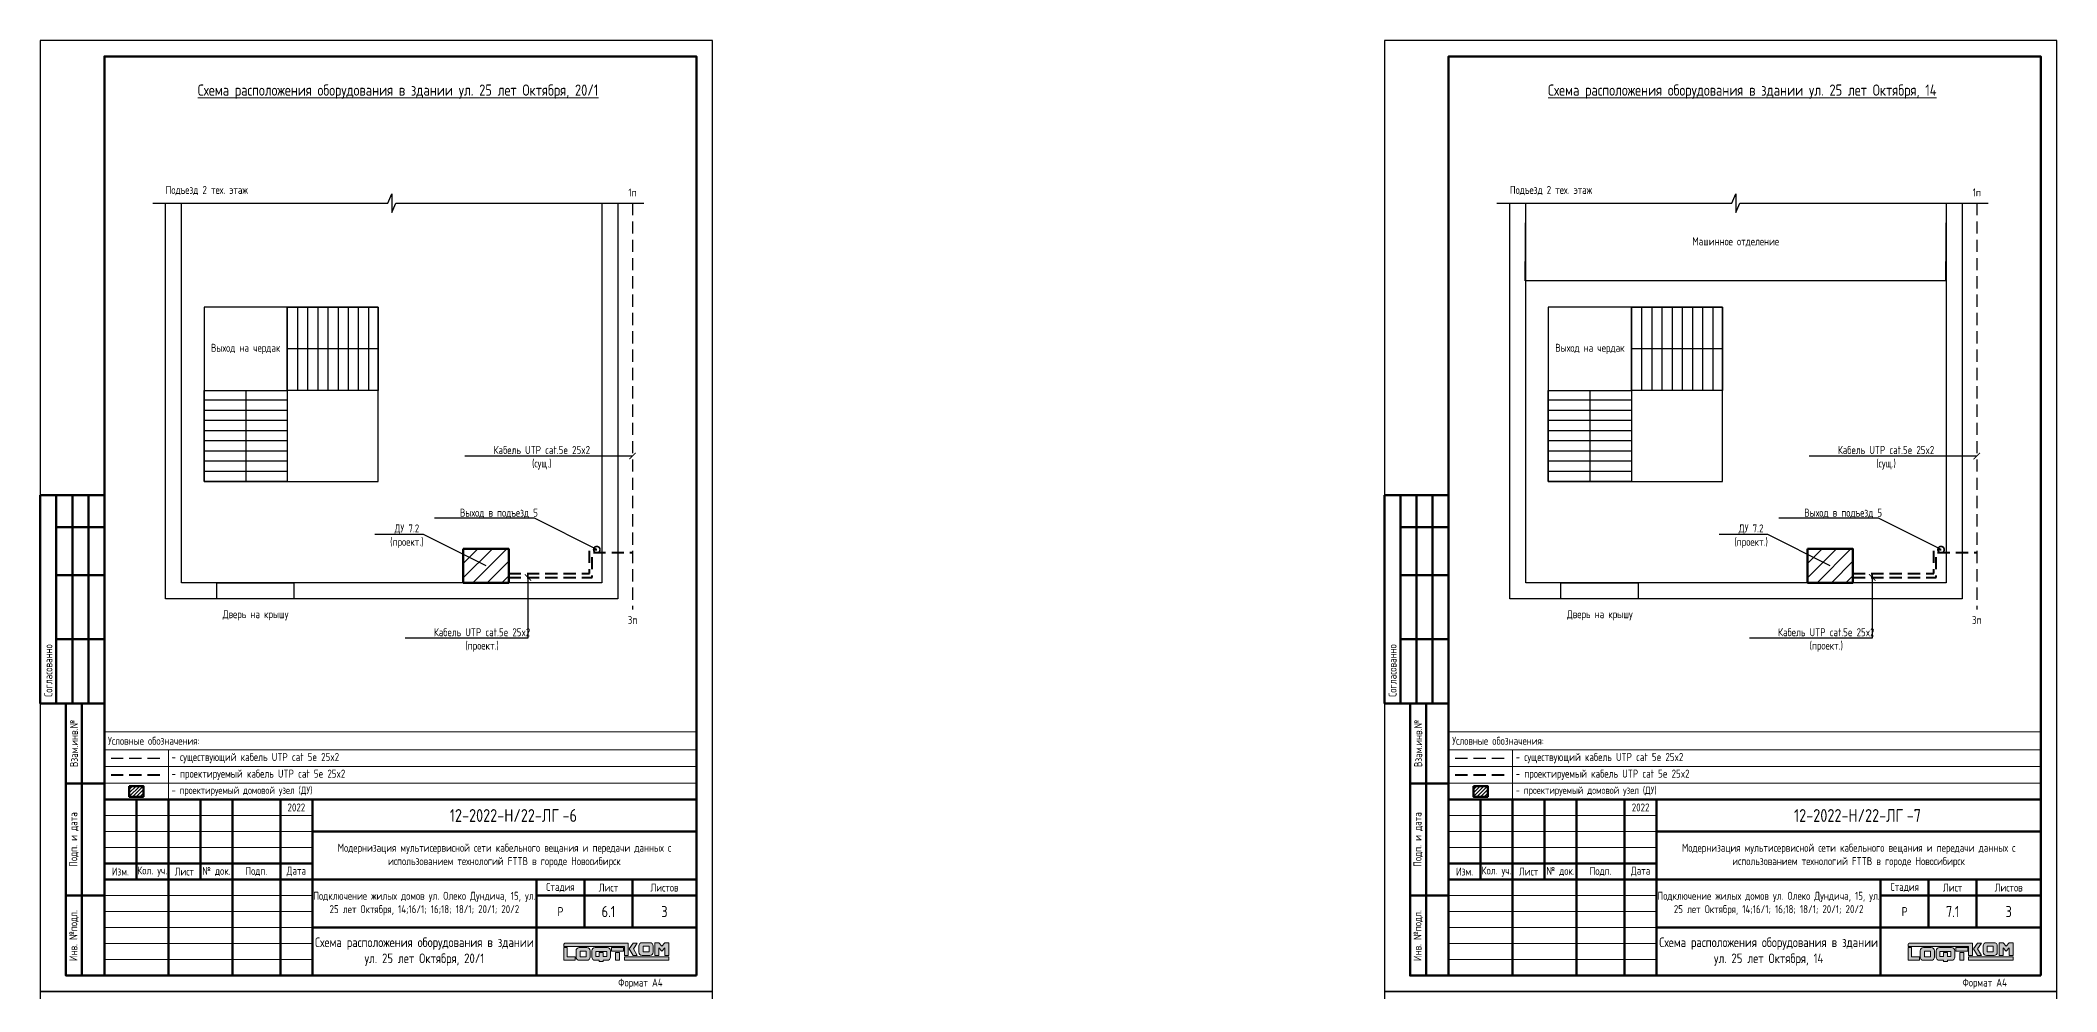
# Model space of a CAD drawing. Header units: millimetres. Extents: x -211 to 10565, y -2293 to 2244.
# Drawn here: x 2729 to 3359, y -517 to -220 of the extents above; entities that cross this region are included whole.
import ezdxf
from ezdxf import colors
from ezdxf.entities.mleader import LeaderData, LeaderLine
from ezdxf.math import Vec2, Vec3

# ---------------------------------------------------------------- set-up
doc = ezdxf.new("R2010")
doc.units = ezdxf.units.MM
doc.linetypes.add('штриховая', pattern=[19.05, 12.7, -6.35])
doc.layers.add('(034) Оформление_0', color=7, linetype='Continuous', lineweight=9)
doc.layers.add('Домофония схемы', color=7, linetype='Continuous', lineweight=40)
doc.layers.add('_Проектируемое оборудование_кабели', color=7, linetype='Continuous', lineweight=50, true_color=0x000000)
for name, color, linetype in [('_Существующее оборудование_кабели', 7, 'Continuous'), ('Выноски и подписи', 7, 'Continuous'), ('Планы', 7, 'Continuous')]:
    doc.layers.add(name, color=color, linetype=linetype)
doc.layers.add('ВЭ', color=7, linetype='Continuous', plot=False)
doc.styles.get("Standard").update_dxf_attribs({"font": 'gost.TTF'})

# ---------------------------------------------------------------- blocks, each defined once
blk = doc.blocks.new('*T447')
at = {"layer": '(034) Оформление_0', "lineweight": 60, "transparency": 16777216}
for p, q in [((0, 0), (185, 0)), ((0, 0), (0, -55)), ((10, 0), (10, -25)), ((20, 0), (20, -55)), ((30, 0), (30, -25)), ((40, 0), (40, -55)), ((55, 0), (55, -55)), ((65, 0), (65, -55)), ((185, 0), (185, -55)), ((65, -10), (185, -10)), ((0, -20), (65, -20)), ((0, -25), (185, -25)), ((135, -25), (135, -55)), ((150, -25), (150, -40)), ((165, -25), (165, -40)), ((135, -30), (185, -30)), ((65, -40), (185, -40)), ((0, -55), (185, -55))]:
    blk.add_line(p, q, dxfattribs=at)
at = {"layer": '(034) Оформление_0', "transparency": 16777216}
for p, q in [((0, -5), (65, -5)), ((0, -10), (65, -10)), ((0, -15), (65, -15)), ((0, -30), (65, -30)), ((0, -35), (65, -35)), ((0, -40), (65, -40)), ((0, -45), (65, -45)), ((0, -50), (65, -50))]:
    blk.add_line(p, q, dxfattribs=at)
at = {"layer": '(034) Оформление_0', "color": 0, "lineweight": 60, "transparency": 16777216, "attachment_point": 5}
for s, insert, char_height, width in [('2022', (60, -2.5), 2.5, 10), ('{\\fGOST|b0|i0|c0;12-2022-Н/22-ЛГ', (125, -5), 4, 120), ('{\\fGOST|b0|i0|c0;Модернизация мультисервисной сети кабельного вещания и передачи данных с использованием технологий FTTB в городе Новосибирск', (125, -17.5), 2.5, 120), ('Изм.', (5, -22.5), 2.5, 10), ('Кол. уч.', (15, -22.5), 2.5, 10), ('Лист', (25, -22.5), 2.5, 10), ('№ док.', (35, -22.5), 2.5, 10), ('Подп.', (47.5, -22.5), 2.5, 15), ('Дата', (60, -22.5), 2.5, 10), ('{\\fGOST|b0|i0|c0;Подключение жилых домов ул. Олеко Дундича, 15, ул. 25 лет Октября, 14;16/1; 16;18; 18/1; 20/1; 20/2', (100, -32.5), 2.5, 70), ('Стадия', (142.5, -27.5), 2.5, 15), ('Лист', (157.5, -27.5), 2.5, 15), ('Листов', (175, -27.5), 2.5, 20), ('Р', (142.5, -35), 2.82, 15), ('{\\fGOST|b0|i0|c0;', (160, -47.5), 3, 50)]:
    blk.add_mtext(s, dxfattribs=dict(at, insert=insert, char_height=char_height, width=width))
blk = doc.blocks.new('*U446')
at = {"layer": '(034) Оформление_0'}
h = blk.add_hatch(color=256, dxfattribs=at)
h.dxf.hatch_style = 1
edge = h.paths.add_edge_path()
edge.add_arc((-16.96, 7.3), 1, 180, 270, ccw=False)
edge.add_line((-17.96, 7.3), (-17.96, 9.28))
edge.add_arc((-16.96, 9.28), 1, 90, 180, ccw=False)
edge.add_line((-16.96, 10.28), (-14.55, 10.28))
edge.add_arc((-14.55, 9.28), 1, 0, 90, ccw=False)
edge.add_line((-13.55, 9.28), (-13.55, 7.3))
edge.add_arc((-14.55, 7.3), 1, -90, 0, ccw=False)
edge.add_line((-14.55, 6.3), (-16.96, 6.3))
edge = h.paths.add_edge_path()
edge.add_line((-30.35, 4.79), (-31.65, 4.79))
edge.add_arc((-31.65, 5.79), 1, 180, 270, ccw=False)
edge.add_line((-32.65, 5.79), (-32.65, 7.76))
edge.add_arc((-31.65, 7.76), 1, 90, 180, ccw=False)
edge.add_line((-31.65, 8.76), (-27.84, 8.76))
edge.add_arc((-27.84, 7.76), 1, 0, 90, ccw=False)
edge.add_line((-26.84, 7.76), (-26.84, 5.79))
edge.add_arc((-27.84, 5.79), 1, 270, 360, ccw=False)
edge.add_line((-27.84, 4.79), (-29.13, 4.79))
edge.add_line((-29.13, 4.79), (-29.13, 4.46))
edge.add_line((-29.13, 4.46), (-30.35, 4.46))
edge.add_line((-30.35, 4.46), (-30.35, 4.79))
edge = h.paths.add_edge_path()
edge.add_arc((-36.61, 5.79), 1, 180, 270, ccw=False)
edge.add_line((-37.61, 5.79), (-37.61, 7.76))
edge.add_arc((-36.61, 7.76), 1, 90, 180, ccw=False)
edge.add_line((-36.61, 8.76), (-34.2, 8.76))
edge.add_arc((-34.2, 7.76), 1, 0, 90, ccw=False)
edge.add_line((-33.2, 7.76), (-33.2, 5.79))
edge.add_arc((-34.2, 5.79), 1, -90, 0, ccw=False)
edge.add_line((-34.2, 4.79), (-36.61, 4.79))
h.paths.add_polyline_path([(-12.99, 6.29), (-11.77, 6.29), (-11.77, 8.73), (-10.81, 7.61), (-9.85, 8.73), (-9.85, 6.29), (-8.63, 6.29), (-8.63, 10.28), (-9.86, 10.28), (-10.81, 9.16), (-11.76, 10.28), (-12.99, 10.28)])
h.paths.add_polyline_path([(-22.53, 5.91), (-8.58, 5.91), (-8.58, 4.79), (-22.53, 4.79)])
h.paths.add_polyline_path([(-16.69, 7.39), (-14.82, 7.39), (-14.82, 9.19), (-16.69, 9.19)], flags=16)
h.paths.add_polyline_path([(-18.51, 10.18), (-19.71, 8.39), (-18.51, 6.3), (-19.78, 6.3), (-20.98, 8.39), (-19.78, 10.18)])
h.paths.add_polyline_path([(-25.24, 7.22), (-24.02, 7.22), (-24.02, 4.79), (-25.24, 4.79)])
h.paths.add_polyline_path([(-26.5, 8.76), (-22.76, 8.76), (-22.76, 7.65), (-26.5, 7.65)], flags=17)
h.paths.add_polyline_path([(-29.13, 5.97), (-28.02, 5.97), (-28.02, 7.58), (-31.47, 7.58), (-31.47, 5.97), (-30.35, 5.97), (-30.35, 7.22), (-29.13, 7.22)], flags=16)
h.paths.add_polyline_path([(-36.34, 5.87), (-34.47, 5.87), (-34.47, 7.68), (-36.34, 7.68)], flags=16)
h.paths.add_polyline_path([(-40.34, 8.76), (-40.34, 5.84), (-37.9, 5.84), (-37.9, 4.79), (-41.42, 4.79), (-41.42, 8.76)])
edge = h.paths.add_edge_path()
edge.add_line((-22.53, 9.12), (-41.42, 9.12))
edge.add_line((-41.42, 9.12), (-41.42, 9.65))
edge.add_arc((-40.92, 9.65), 0.5, 90, 180, ccw=False)
edge.add_line((-40.92, 10.15), (-21.29, 10.15))
edge.add_line((-21.29, 10.15), (-21.29, 6.3))
edge.add_line((-21.29, 6.3), (-22.53, 6.3))
edge.add_line((-22.53, 6.3), (-22.53, 9.12))
for points in [[(-22.53, 9.12), (-41.42, 9.12), (-41.42, 9.65, -0.414214), (-40.92, 10.15), (-21.29, 10.15)], [(-36.61, 4.79, -0.414214), (-37.61, 5.79), (-37.61, 7.76, -0.414214), (-36.61, 8.76), (-34.2, 8.76, -0.414214), (-33.2, 7.76), (-33.2, 5.79, -0.414214), (-34.2, 4.79), (-36.61, 4.79)], [(-16.96, 6.3, -0.414214), (-17.96, 7.3), (-17.96, 9.28, -0.414214), (-16.96, 10.28), (-14.55, 10.28, -0.414214), (-13.55, 9.28), (-13.55, 7.3, -0.414214), (-14.55, 6.3), (-16.96, 6.3)]]:
    blk.add_lwpolyline(points, format="xyb", dxfattribs=at)
for points in [[(-40.34, 8.76), (-40.34, 5.84), (-37.9, 5.84), (-37.9, 4.79), (-41.42, 4.79), (-41.42, 8.76), (-40.34, 8.76)], [(-21.29, 10.15), (-21.29, 6.3), (-22.53, 6.3), (-22.53, 9.12)]]:
    blk.add_lwpolyline(points, dxfattribs=at)
for points in [[(-36.34, 5.87), (-34.47, 5.87), (-34.47, 7.68), (-36.34, 7.68)], [(-29.13, 5.97), (-28.02, 5.97), (-28.02, 7.58), (-31.47, 7.58), (-31.47, 5.97), (-30.35, 5.97), (-30.35, 7.22), (-29.13, 7.22)], [(-26.5, 8.76), (-22.76, 8.76), (-22.76, 7.65), (-26.5, 7.65)], [(-25.24, 7.22), (-24.02, 7.22), (-24.02, 4.79), (-25.24, 4.79)], [(-18.51, 10.18), (-19.71, 8.39), (-18.51, 6.3), (-19.78, 6.3), (-20.98, 8.39), (-19.78, 10.18)], [(-16.69, 7.39), (-14.82, 7.39), (-14.82, 9.19), (-16.69, 9.19)], [(-12.99, 6.29), (-11.77, 6.29), (-11.77, 8.73), (-10.81, 7.61), (-9.85, 8.73), (-9.85, 6.29), (-8.63, 6.29), (-8.63, 10.28), (-9.86, 10.28), (-10.81, 9.16), (-11.76, 10.28), (-12.99, 10.28)], [(-22.53, 5.91), (-8.58, 5.91), (-8.58, 4.79), (-22.53, 4.79)]]:
    blk.add_lwpolyline(points, close=True, dxfattribs=at)
blk.add_lwpolyline([(-30.35, 4.79), (-31.65, 4.79, -0.414214), (-32.65, 5.79), (-32.65, 7.76, -0.414214), (-31.65, 8.76), (-27.84, 8.76, -0.414214), (-26.84, 7.76), (-26.84, 5.79, -0.414214), (-27.84, 4.79), (-29.13, 4.79), (-29.13, 4.46), (-30.35, 4.46)], format="xyb", close=True, dxfattribs=at)
blk.add_blockref('*T447', (-185, 55))
blk = doc.blocks.new('*T392')
at = {"layer": '(034) Оформление_0', "color": 0, "lineweight": 50, "transparency": 16777216}
for p, q in [((0, 0), (0, 65)), ((0, 65), (20, 65)), ((5, 0), (5, 65)), ((10, 0), (10, 65)), ((15, 0), (15, 65)), ((20, 0), (20, 65)), ((5, 55), (20, 55)), ((5, 40), (20, 40)), ((5, 20), (20, 20)), ((0, 0), (20, 0))]:
    blk.add_line(p, q, dxfattribs=at)
at = {"layer": '(034) Оформление_0', "color": 0, "transparency": 16777216, "insert": (2.5, 2), "char_height": 2.5, "width": 61, "attachment_point": 4, "rotation": 90}
blk.add_mtext('Согласованно', dxfattribs=at)
blk = doc.blocks.new('*U391')
at = {"layer": '(034) Оформление_0', "lineweight": 60}
for p, q in [((20, 90), (8, 90)), ((13, 5), (13, 90)), ((20, 65), (8, 65)), ((20, 30), (8, 30))]:
    blk.add_line(p, q, dxfattribs=at)
at = {"layer": '(034) Оформление_0'}
blk.add_lwpolyline([(210, 297), (0, 297), (0, 0), (210, 0)], close=True, dxfattribs=at)
at = {"layer": '(034) Оформление_0', "lineweight": 60}
for points in [[(205, 5), (205, 292), (20, 292), (20, 5)], [(20, 90), (8, 90), (8, 5), (20, 5)]]:
    blk.add_lwpolyline(points, close=True, dxfattribs=at)
for name, p in [('*T392', (0, 90)), ('*U446', (205, 5))]:
    blk.add_blockref(name, p)
at = {"layer": '(034) Оформление_0', "char_height": 2.5, "attachment_point": 5, "rotation": 90}
for s, insert, width in [('Взам.инв.№', (10.5, 77.5), 25), ('Подп. и дата', (10.5, 47.5), 35), ('Инв. №подл.', (10.5, 17.5), 25)]:
    blk.add_mtext(s, dxfattribs=dict(at, insert=insert, width=width))
at = {"insert": (187.5, 2.5), "char_height": 2.5, "width": 35, "attachment_point": 5}
blk.add_mtext('Формат А4', dxfattribs=at)
blk = doc.blocks.new('_None')
blk = doc.blocks.new('_ArchTick')
at = {"color": 0, "const_width": 0.15}
blk.add_lwpolyline([(-0.5, -0.5), (0.5, 0.5)], dxfattribs=at)
blk = doc.blocks.new('*T325')
at = {"layer": '(034) Оформление_0', "lineweight": 60, "transparency": 16777216}
for p, q in [((0, 0), (185, 0)), ((0, 0), (0, -15)), ((7, 0), (7, -15)), ((17, 0), (17, -15)), ((40, 0), (40, -15)), ((55, 0), (55, -15)), ((65, 0), (65, -15)), ((175, 0), (175, -15)), ((185, 0), (185, -15)), ((175, -5), (185, -5)), ((0, -10), (65, -10)), ((0, -15), (185, -15))]:
    blk.add_line(p, q, dxfattribs=at)
at = {"layer": '(034) Оформление_0', "transparency": 16777216}
blk.add_line((0, -5), (65, -5), dxfattribs=at)
at = {"layer": '(034) Оформление_0', "color": 0, "lineweight": 60, "transparency": 16777216, "attachment_point": 5}
for s, insert, char_height, width in [('{\\fGOST|b0|i0|c0;12-2022-Н/22-ЛГ', (120, -7.5), 4, 110), ('Лист', (180, -2.5), 2.5, 10), ('Изм.', (3.5, -12.5), 2.5, 7), ('Лист', (12, -12.5), 2.5, 10), ('№ докум.', (28.5, -12.5), 2.5, 21), ('Подп.', (47.5, -12.5), 2.5, 15), ('Дата', (60, -12.5), 2.5, 10)]:
    blk.add_mtext(s, dxfattribs=dict(at, insert=insert, char_height=char_height, width=width))
blk = doc.blocks.new('*U324')
blk.add_blockref('*T325', (-185, 15))
blk = doc.blocks.new('*T387')
at = {"layer": '(034) Оформление_0', "color": 0, "lineweight": 60, "transparency": 16777216}
for p, q in [((0, 0), (0, 85)), ((0, 85), (12, 85)), ((5, 0), (5, 85)), ((12, 0), (12, 85)), ((0, 60), (12, 60)), ((0, 25), (12, 25)), ((0, 0), (12, 0))]:
    blk.add_line(p, q, dxfattribs=at)
at = {"layer": '(034) Оформление_0', "color": 0, "transparency": 16777216, "char_height": 2.5, "attachment_point": 5, "rotation": 90}
for s, insert, width in [('{\\C256;Взам.инв.№\\P}', (2.5, 72.5), 25), ('{\\C256;Подп. и дата\\P}', (2.5, 42.5), 35), ('{\\C256;Инв. №подл.\\P}', (2.5, 12.5), 25)]:
    blk.add_mtext(s, dxfattribs=dict(at, insert=insert, width=width))
blk = doc.blocks.new('*U386')
at = {"layer": '(034) Оформление_0'}
blk.add_lwpolyline([(210, 297), (0, 297), (0, 0), (210, 0)], close=True, dxfattribs=at)
at = {"layer": '(034) Оформление_0', "lineweight": 60}
blk.add_lwpolyline([(205, 5), (205, 292), (20, 292), (20, 5)], close=True, dxfattribs=at)
for name, p in [('*T387', (8, 5)), ('*U324', (205, 5))]:
    blk.add_blockref(name, p)
at = {"insert": (187.5, 2.5), "char_height": 2.5, "width": 35, "attachment_point": 5}
blk.add_mtext('Формат А4', dxfattribs=at)
blk = doc.blocks.new('_DotSmall')
at = {"color": 0, "linetype": 'ByBlock', "const_width": 0.5}
blk.add_lwpolyline([(-0.0625, 0, 1), (0.0625, 0, 1)], format="xyb", close=True, dxfattribs=at)
blk = doc.blocks.new('*T401')
at = {"layer": 'Defpoints', "color": 8, "linetype": 'ByBlock', "lineweight": 0, "transparency": 16777216}
for p, q in [((0, 0), (185, 0)), ((0, 0), (0, -21.09)), ((185, 0), (185, -21.09)), ((0, -5.59), (185, -5.59)), ((20, -5.59), (20, -21.09)), ((0, -10.78), (185, -10.78)), ((0, -15.97), (185, -15.97)), ((0, -21.09), (185, -21.09))]:
    blk.add_line(p, q, dxfattribs=at)
at = {"color": 0, "transparency": 16777216, "attachment_point": 4}
for s, insert, char_height, width in [('{\\C256;Условные обозначения:}', (1.13, -2.79), 2.5, 182.7483), ('- существующий кабель {\\C256;UTP cat 5e 25x2}', (20.98, -8.18), 2.5074, 163.0306), ('- проектируемый кабель {\\C256;UTP cat 5e 25x2}', (20.98, -13.38), 2.5074, 163.0306), ('{\\C256;- проектируемый домовой узел (ДУ)}', (21, -18.53), 2.3, 163)]:
    blk.add_mtext(s, dxfattribs=dict(at, insert=insert, char_height=char_height, width=width))
blk = doc.blocks.new('*T404')
at = {"layer": 'Defpoints', "color": 8, "linetype": 'ByBlock', "lineweight": 0, "transparency": 16777216}
for p, q in [((0, 0), (185, 0)), ((0, 0), (0, -21.09)), ((185, 0), (185, -21.09)), ((0, -5.59), (185, -5.59)), ((20, -5.59), (20, -21.09)), ((0, -10.78), (185, -10.78)), ((0, -15.97), (185, -15.97)), ((0, -21.09), (185, -21.09))]:
    blk.add_line(p, q, dxfattribs=at)
at = {"color": 0, "transparency": 16777216, "attachment_point": 4}
for s, insert, char_height, width in [('{\\C256;Условные обозначения:}', (1.13, -2.79), 2.5, 182.7483), ('- существующий кабель {\\C256;UTP cat 5e 25x2}', (20.98, -8.18), 2.5074, 163.0306), ('- проектируемый кабель {\\C256;UTP cat 5e 25x2}', (20.98, -13.38), 2.5074, 163.0306), ('{\\C256;- проектируемый домовой узел (ДУ)}', (21, -18.53), 2.3, 163)]:
    blk.add_mtext(s, dxfattribs=dict(at, insert=insert, char_height=char_height, width=width))

msp = doc.modelspace()

# ---------------------------------------------------------------- hatches: boundary and pattern name
h = msp.add_hatch()
h.set_pattern_fill('ANSI31', color=256, angle=45)
h.set_pattern_definition([(90, (3101.788, 2668.284), (-3.175, 8e-16), [])])
h.paths.add_polyline_path([(2834.84, -303.24), (2834.84, -329.24), (2806.44, -329.24), (2806.44, -303.24)])
h = msp.add_hatch()
h.set_pattern_fill('ANSI31', color=256, angle=45)
h.set_pattern_definition([(90, (3521.788, 2668.284), (-3.175, 8e-16), [])])
h.paths.add_polyline_path([(3254.84, -303.24), (3254.84, -329.24), (3226.44, -329.24), (3226.44, -303.24)])
h = msp.add_hatch()
h.set_pattern_fill('ANSI31', color=256, angle=135)
h.set_pattern_definition([(180, (-191.0828, -62.2922), (-2e-16, -3.175), [])])
h.paths.add_polyline_path([(2780.44, -329.24), (2806.44, -329.24), (2806.44, -357.64), (2780.44, -357.64)])
h = msp.add_hatch()
h.set_pattern_fill('ANSI31', color=256, angle=135)
h.set_pattern_definition([(180, (228.9172, -62.2922), (-2e-16, -3.175), [])])
h.paths.add_polyline_path([(3200.44, -329.24), (3226.44, -329.24), (3226.44, -357.64), (3200.44, -357.64)])
h = msp.add_hatch()
h.set_pattern_fill('ANSI31', color=256)
h.set_pattern_definition([(45, (0, -83.6558), (-2.245064, 2.245064), [])])
h.paths.add_polyline_path([(2861.44, -378.68), (2875.63, -378.68), (2875.63, -389.24), (2861.44, -389.24)])
h = msp.add_hatch()
h.set_pattern_fill('ANSI31', color=256)
h.set_pattern_definition([(45, (420, -83.6558), (-2.245064, 2.245064), [])])
h.paths.add_polyline_path([(3281.44, -378.68), (3295.63, -378.68), (3295.63, -389.24), (3281.44, -389.24)])
h = msp.add_hatch()
h.set_pattern_fill('ANSI31', color=256, scale=0.25)
h.set_pattern_definition([(45, (1379.6395, -228.1784), (-0.561266, 0.561266), [])])
h.paths.add_polyline_path([(2757.04, -452.72), (2761.51, -452.72), (2761.51, -456.05), (2757.04, -456.05)])
h = msp.add_hatch()
h.set_pattern_fill('ANSI31', color=256, scale=0.25)
h.set_pattern_definition([(45, (1799.6395, -228.1784), (-0.561266, 0.561266), [])])
h.paths.add_polyline_path([(3177.04, -452.72), (3181.51, -452.72), (3181.51, -456.05), (3177.04, -456.05)])

# ---------------------------------------------------------------- linework, layer by layer
for points in [[(2909.75, -270.72), (2909.75, -394.24), (2768.4, -394.24), (2768.4, -270.72)], [(2904.75, -270.72), (2904.75, -389.24), (2773.4, -389.24), (2773.4, -270.72)], [(3329.75, -270.72), (3329.75, -394.24), (3188.4, -394.24), (3188.4, -270.72)], [(3324.75, -270.72), (3324.59, -295.02), (3193.24, -295.02), (3193.4, -270.72)], [(3324.75, -270.72), (3324.75, -389.24), (3193.4, -389.24), (3193.4, -270.72)], [(2834.84, -316.24), (2806.44, -316.24)], [(3254.84, -316.24), (3226.44, -316.24)], [(2793.44, -329.24), (2793.44, -357.64)], [(3213.44, -329.24), (3213.44, -357.64)]]:
    msp.add_lwpolyline(points)
for points in [[(2780.44, -357.64), (2834.84, -357.64), (2834.84, -303.24), (2780.44, -303.24)], [(2834.84, -303.24), (2834.84, -329.24), (2806.44, -329.24), (2806.44, -303.24)], [(3200.44, -357.64), (3254.84, -357.64), (3254.84, -303.24), (3200.44, -303.24)], [(3254.84, -303.24), (3254.84, -329.24), (3226.44, -329.24), (3226.44, -303.24)], [(2780.44, -329.24), (2806.44, -329.24), (2806.44, -357.64), (2780.44, -357.64)], [(3200.44, -329.24), (3226.44, -329.24), (3226.44, -357.64), (3200.44, -357.64)], [(2784.39, -389.24), (2808.51, -389.24), (2808.51, -394.24), (2784.39, -394.24)], [(3204.39, -389.24), (3228.51, -389.24), (3228.51, -394.24), (3204.39, -394.24)]]:
    msp.add_lwpolyline(points, close=True)
at = {"layer": '_Проектируемое оборудование_кабели'}
for points in [[(2861.44, -378.68), (2875.63, -378.68), (2875.63, -389.24), (2861.44, -389.24)], [(3281.44, -378.68), (3295.63, -378.68), (3295.63, -389.24), (3281.44, -389.24)], [(2757.04, -452.72), (2761.51, -452.72), (2761.51, -456.05), (2757.04, -456.05)], [(3177.04, -452.72), (3181.51, -452.72), (3181.51, -456.05), (3177.04, -456.05)]]:
    msp.add_lwpolyline(points, close=True, dxfattribs=at)
at = {"layer": '_Существующее оборудование_кабели', "linetype": 'штриховая', "ltscale": 0.3, "flags": 128}
for points in [[(2751.37, -443.99), (2767.19, -443.99)], [(3171.37, -443.99), (3187.19, -443.99)]]:
    msp.add_lwpolyline(points, dxfattribs=at)
at = {"layer": 'ВЭ'}
for points in [[(2729.28, -516.91), (2939.28, -516.91), (2939.28, -219.91), (2729.28, -219.91)], [(3149.28, -516.91), (3359.28, -516.91), (3359.28, -219.91), (3149.28, -219.91)], [(2729.28, -813.91), (2939.28, -813.91), (2939.28, -516.91), (2729.28, -516.91)], [(3149.28, -813.91), (3359.28, -813.91), (3359.28, -516.91), (3149.28, -516.91)]]:
    msp.add_lwpolyline(points, close=True, dxfattribs=at)
at = {"layer": 'Домофония схемы', "color": 5, "linetype": 'штриховая', "ltscale": 0.3, "flags": 128}
for points in [[(2875.63, -386.35), (2900.91, -386.35), (2900.91, -378.91), (2903.15, -378.91)], [(2875.63, -387.61), (2901.65, -387.61), (2901.65, -379.78), (2914.3, -379.78)], [(3295.63, -386.35), (3320.91, -386.35), (3320.91, -378.91), (3323.15, -378.91)], [(3295.63, -387.61), (3321.65, -387.61), (3321.65, -379.78), (3334.3, -379.78)], [(2751.37, -449.19), (2767.19, -449.19)], [(3171.37, -449.19), (3187.19, -449.19)]]:
    msp.add_lwpolyline(points, dxfattribs=at)
at = {"layer": 'Планы'}
for points in [[(2764.39, -270.72), (2837.82, -270.72), (2839.08, -267.8), (2839.08, -270.72), (2839.08, -273.65), (2840.33, -270.72), (2917.89, -270.72)], [(3184.39, -270.72), (3257.82, -270.72), (3259.08, -267.8), (3259.08, -270.72), (3259.08, -273.65), (3260.33, -270.72), (3337.89, -270.72)]]:
    msp.add_lwpolyline(points, dxfattribs=at)

# ---------------------------------------------------------------- block references
for name, p in [('*U391', (2729.28, -516.91)), ('*U391', (3149.28, -516.91)), ('*T401', (2749.28, -435.81)), ('*T404', (3169.28, -435.81)), ('*U386', (2729.28, -813.91)), ('*U386', (3149.28, -813.91))]:
    msp.add_blockref(name, p)

# ---------------------------------------------------------------- texts
at = {"layer": '(034) Оформление_0', "attachment_point": 5}
for s, insert, char_height in [('{\\LСхема расположения оборудования в здании ул. 25 лет Октября, 20/1}', (2841.05, -235.91), 3.5), ('{\\LСхема расположения оборудования в здании ул. 25 лет Октября, 14}', (3261.05, -235.91), 3.5), ('Подъезд 2 тех. этаж', (2781.27, -266.8), 2.5), ('1п', (2914.3, -267.4), 2.5), ('Подъезд 2 тех. этаж', (3201.27, -266.8), 2.5), ('1п', (3334.3, -267.4), 2.5), ('Машинное отделение', (3259, -282.87), 2.5), ('Дверь на крышу', (2796.53, -399.4), 2.5), ('3п', (2914.3, -400.88), 2.5), ('Дверь на крышу', (3216.53, -399.4), 2.5), ('3п', (3334.3, -400.88), 2.5)]:
    msp.add_mtext(s, dxfattribs=dict(at, insert=insert, char_height=char_height))
at = {"layer": '(034) Оформление_0'}
for s, insert, char_height, width, attachment_point in [('Выход на чердак', (2793.44, -316.24), 2.5, 26, 5), ('Выход на чердак', (3213.44, -316.24), 2.5, 26, 5), ('-6', (2892.43, -461.91), 4, 42.636, 4), ('-7', (3312.43, -461.91), 4, 42.636, 4), ('6.1', (2906.78, -491.91), 3.5, 15, 5), ('3', (2924.28, -491.91), 3.5, 20, 5), ('7.1', (3326.78, -491.91), 3.5, 15, 5), ('3', (3344.28, -491.91), 3.5, 20, 5), ('Схема расположения оборудования в здании ул. 25 лет Октября, 20/1', (2849.28, -504.41), 3, 70, 5), ('Схема расположения оборудования в здании ул. 25 лет Октября, 14', (3269.28, -504.41), 3, 70, 5)]:
    msp.add_mtext(s, dxfattribs=dict(at, insert=insert, char_height=char_height, width=width, attachment_point=attachment_point))

# ---------------------------------------------------------------- leaders
at = {"layer": 'Выноски и подписи'}
ml = msp.add_multileader_mtext('Standard', dxfattribs=at)
ml.set_content('ДУ 7.2\\P(проект.)', color=256)
ml.set_leader_properties()
ml.set_arrow_properties(name='NONE')
ml.build(insert=Vec2(0, 0))
ml.multileader.update_dxf_attribs({"text_left_attachment_type": 6, "text_right_attachment_type": 6, "dogleg_length": 0, "arrow_head_size": 0.18})
ctx = ml.context
ctx.base_point, ctx.char_height, ctx.arrow_head_size, ctx.landing_gap_size, ctx.plane_origin = Vec3(2838.6, -374.17), 2.5, 0.18, 0, Vec3(2821.22, -364.03)
ctx.left_attachment, ctx.right_attachment, ctx.text_align_type = 6, 6, 1
notes = []
notes.append((ctx, [(1, (1, 1, 0), (2849.02, -374.17), (-1, 0), 0, [(0, [(2868.53, -383.96)], 0, [])])]))
ctx.mtext.insert, ctx.mtext.defined_height, ctx.mtext.alignment, ctx.mtext.flow_direction = Vec3(2843.81, -371.04), 11.09, 2, 5
ml = msp.add_multileader_mtext('Standard', dxfattribs=at)
ml.set_content('ДУ 7.2\\P(проект.)', color=256)
ml.set_leader_properties()
ml.set_arrow_properties(name='NONE')
ml.build(insert=Vec2(0, 0))
ml.multileader.update_dxf_attribs({"text_left_attachment_type": 6, "text_right_attachment_type": 6, "dogleg_length": 0, "arrow_head_size": 0.18})
ctx = ml.context
ctx.base_point, ctx.char_height, ctx.arrow_head_size, ctx.landing_gap_size, ctx.plane_origin = Vec3(3258.6, -374.17), 2.5, 0.18, 0, Vec3(3241.22, -364.03)
ctx.left_attachment, ctx.right_attachment, ctx.text_align_type = 6, 6, 1
notes.append((ctx, [(1, (1, 1, 0), (3269.02, -374.17), (-1, 0), 0, [(0, [(3288.53, -383.96)], 0, [])])]))
ctx.mtext.insert, ctx.mtext.defined_height, ctx.mtext.alignment, ctx.mtext.flow_direction = Vec3(3263.81, -371.04), 11.09, 2, 5
for ctx, leaders in notes:
    for number, flags, end, landing, length, lines in leaders:
        leader = LeaderData()
        leader.index, (leader.has_last_leader_line, leader.has_dogleg_vector, leader.attachment_direction) = number, flags
        leader.last_leader_point, leader.dogleg_vector, leader.dogleg_length = Vec3(end), Vec3(landing), length
        for number, points, colour, breaks in lines:
            line = LeaderLine()
            line.index, line.vertices, line.color, line.breaks = number, Vec3.list(points), colors.encode_raw_color(colour), breaks
            leader.lines.append(line)
        ctx.leaders.append(leader)

# ---------------------------------------------------------------- next in the draw order: leaders
at = {"layer": 'Выноски и подписи', "linetype": 'Continuous', "ltscale": 5}
ml = msp.add_multileader_mtext('Standard', dxfattribs=at)
ml.set_content('Кабель UTP cat.5e 25x2\\P(сущ.)', color=256)
ml.set_leader_properties()
ml.set_arrow_properties(name='ARCHTICK')
ml.build(insert=Vec2(0, 0))
ml.multileader.update_dxf_attribs({"text_left_attachment_type": 6, "text_right_attachment_type": 6, "dogleg_length": 0, "arrow_head_size": 2})
ctx = ml.context
ctx.base_point, ctx.char_height, ctx.arrow_head_size, ctx.landing_gap_size, ctx.plane_origin = Vec3(2871.61, -349.68), 2.5, 2, 0, Vec3(2923.81, -349.14)
ctx.left_attachment, ctx.right_attachment, ctx.text_align_type = 6, 6, 1
notes = []
notes.append((ctx, [(0, (1, 1, 0), (2900.33, -349.68), (-1, 0), 0, [(0, [(2914.3, -349.68)], 0, [])])]))
ctx.mtext.insert, ctx.mtext.alignment, ctx.mtext.flow_direction = Vec3(2885.97, -346.55), 2, 5
ctx.mtext.has_bg_fill, ctx.mtext.bg_color, ctx.mtext.bg_scale_factor, ctx.mtext.bg_transparency, ctx.mtext.use_window_bg_color = 1, -1027028792, 1.5, 0, 1
ml = msp.add_multileader_mtext('Standard', dxfattribs=at)
ml.set_content('Кабель UTP cat.5e 25x2\\P(сущ.)', color=256)
ml.set_leader_properties()
ml.set_arrow_properties(name='ARCHTICK')
ml.build(insert=Vec2(0, 0))
ml.multileader.update_dxf_attribs({"text_left_attachment_type": 6, "text_right_attachment_type": 6, "dogleg_length": 0, "arrow_head_size": 2})
ctx = ml.context
ctx.base_point, ctx.char_height, ctx.arrow_head_size, ctx.landing_gap_size, ctx.plane_origin = Vec3(3291.61, -349.68), 2.5, 2, 0, Vec3(3343.81, -349.14)
ctx.left_attachment, ctx.right_attachment, ctx.text_align_type = 6, 6, 1
notes.append((ctx, [(0, (1, 1, 0), (3320.33, -349.68), (-1, 0), 0, [(0, [(3334.3, -349.68)], 0, [])])]))
ctx.mtext.insert, ctx.mtext.alignment, ctx.mtext.flow_direction = Vec3(3305.97, -346.55), 2, 5
ctx.mtext.has_bg_fill, ctx.mtext.bg_color, ctx.mtext.bg_scale_factor, ctx.mtext.bg_transparency, ctx.mtext.use_window_bg_color = 1, -1027028792, 1.5, 0, 1
ml = msp.add_multileader_mtext('Standard', dxfattribs=at)
ml.set_content('Кабель UTP cat.5e 25x2\\P(проект.)', color=256)
ml.set_leader_properties()
ml.set_arrow_properties(name='ARCHTICK')
ml.build(insert=Vec2(0, 0))
ml.multileader.update_dxf_attribs({"text_left_attachment_type": 6, "text_right_attachment_type": 6, "dogleg_length": 0, "arrow_head_size": 2})
ctx = ml.context
ctx.base_point, ctx.char_height, ctx.arrow_head_size, ctx.landing_gap_size, ctx.plane_origin = Vec3(2852.93, -406.57), 2.5, 2, 0, Vec3(2905.12, -399.39)
ctx.left_attachment, ctx.right_attachment, ctx.text_align_type = 6, 6, 1
notes.append((ctx, [(0, (1, 1, 0), (2881.65, -406.57), (-1, 0), 0, [(1, [(2881.65, -387.61), (2881.65, -386.35)], 0, [])])]))
ctx.mtext.insert, ctx.mtext.alignment, ctx.mtext.flow_direction = Vec3(2867.29, -403.45), 2, 5
ctx.mtext.has_bg_fill, ctx.mtext.bg_color, ctx.mtext.bg_scale_factor, ctx.mtext.bg_transparency, ctx.mtext.use_window_bg_color = 1, -1027028792, 1.5, 0, 1
ml = msp.add_multileader_mtext('Standard', dxfattribs=at)
ml.set_content('Кабель UTP cat.5e 25x2\\P(проект.)', color=256)
ml.set_leader_properties()
ml.set_arrow_properties(name='ARCHTICK')
ml.build(insert=Vec2(0, 0))
ml.multileader.update_dxf_attribs({"text_left_attachment_type": 6, "text_right_attachment_type": 6, "dogleg_length": 0, "arrow_head_size": 2})
ctx = ml.context
ctx.base_point, ctx.char_height, ctx.arrow_head_size, ctx.landing_gap_size, ctx.plane_origin = Vec3(3272.93, -406.57), 2.5, 2, 0, Vec3(3325.12, -399.39)
ctx.left_attachment, ctx.right_attachment, ctx.text_align_type = 6, 6, 1
notes.append((ctx, [(0, (1, 1, 0), (3301.65, -406.57), (-1, 0), 0, [(1, [(3301.65, -387.61), (3301.65, -386.35)], 0, [])])]))
ctx.mtext.insert, ctx.mtext.alignment, ctx.mtext.flow_direction = Vec3(3287.29, -403.45), 2, 5
ctx.mtext.has_bg_fill, ctx.mtext.bg_color, ctx.mtext.bg_scale_factor, ctx.mtext.bg_transparency, ctx.mtext.use_window_bg_color = 1, -1027028792, 1.5, 0, 1
for ctx, leaders in notes:
    for number, flags, end, landing, length, lines in leaders:
        leader = LeaderData()
        leader.index, (leader.has_last_leader_line, leader.has_dogleg_vector, leader.attachment_direction) = number, flags
        leader.last_leader_point, leader.dogleg_vector, leader.dogleg_length = Vec3(end), Vec3(landing), length
        for number, points, colour, breaks in lines:
            line = LeaderLine()
            line.index, line.vertices, line.color, line.breaks = number, Vec3.list(points), colors.encode_raw_color(colour), breaks
            leader.lines.append(line)
        ctx.leaders.append(leader)

# ---------------------------------------------------------------- next in the draw order: linework, layer by layer
at = {"layer": '_Существующее оборудование_кабели', "linetype": 'штриховая', "ltscale": 0.3, "flags": 128}
for points in [[(2914.3, -270.72), (2914.3, -397.55)], [(3334.3, -270.72), (3334.3, -397.55)]]:
    msp.add_lwpolyline(points, dxfattribs=at)

# ---------------------------------------------------------------- next in the draw order: leaders
at = {"layer": 'Выноски и подписи'}
ml = msp.add_multileader_mtext('Standard', dxfattribs=at)
ml.set_content('Выход в подъезд 5', color=256)
ml.set_leader_properties()
ml.set_arrow_properties(name='DOTSMALL')
ml.build(insert=Vec2(0, 0))
ml.multileader.update_dxf_attribs({"text_left_attachment_type": 6, "text_right_attachment_type": 6, "dogleg_length": 0})
ctx = ml.context
ctx.base_point, ctx.char_height, ctx.landing_gap_size, ctx.plane_origin = Vec3(2861.5, -369.12), 2.5, 0, Vec3(2855.84, -358.99)
ctx.left_attachment, ctx.right_attachment, ctx.text_align_type = 6, 6, 1
notes = []
notes.append((ctx, [(1, (1, 1, 0), (2883.63, -369.12), (-1, 0), 0, [(0, [(2903.15, -378.91)], 0, [])])]))
ctx.mtext.insert, ctx.mtext.defined_height, ctx.mtext.alignment, ctx.mtext.flow_direction = Vec3(2872.57, -366.12), 11.09, 2, 5
ml = msp.add_multileader_mtext('Standard', dxfattribs=at)
ml.set_content('Выход в подъезд 5', color=256)
ml.set_leader_properties()
ml.set_arrow_properties(name='DOTSMALL')
ml.build(insert=Vec2(0, 0))
ml.multileader.update_dxf_attribs({"text_left_attachment_type": 6, "text_right_attachment_type": 6, "dogleg_length": 0})
ctx = ml.context
ctx.base_point, ctx.char_height, ctx.landing_gap_size, ctx.plane_origin = Vec3(3281.5, -369.12), 2.5, 0, Vec3(3275.84, -358.99)
ctx.left_attachment, ctx.right_attachment, ctx.text_align_type = 6, 6, 1
notes.append((ctx, [(1, (1, 1, 0), (3303.63, -369.12), (-1, 0), 0, [(0, [(3323.15, -378.91)], 0, [])])]))
ctx.mtext.insert, ctx.mtext.defined_height, ctx.mtext.alignment, ctx.mtext.flow_direction = Vec3(3292.57, -366.12), 11.09, 2, 5
for ctx, leaders in notes:
    for number, flags, end, landing, length, lines in leaders:
        leader = LeaderData()
        leader.index, (leader.has_last_leader_line, leader.has_dogleg_vector, leader.attachment_direction) = number, flags
        leader.last_leader_point, leader.dogleg_vector, leader.dogleg_length = Vec3(end), Vec3(landing), length
        for number, points, colour, breaks in lines:
            line = LeaderLine()
            line.index, line.vertices, line.color, line.breaks = number, Vec3.list(points), colors.encode_raw_color(colour), breaks
            leader.lines.append(line)
        ctx.leaders.append(leader)

doc.saveas('drawing.dxf')
